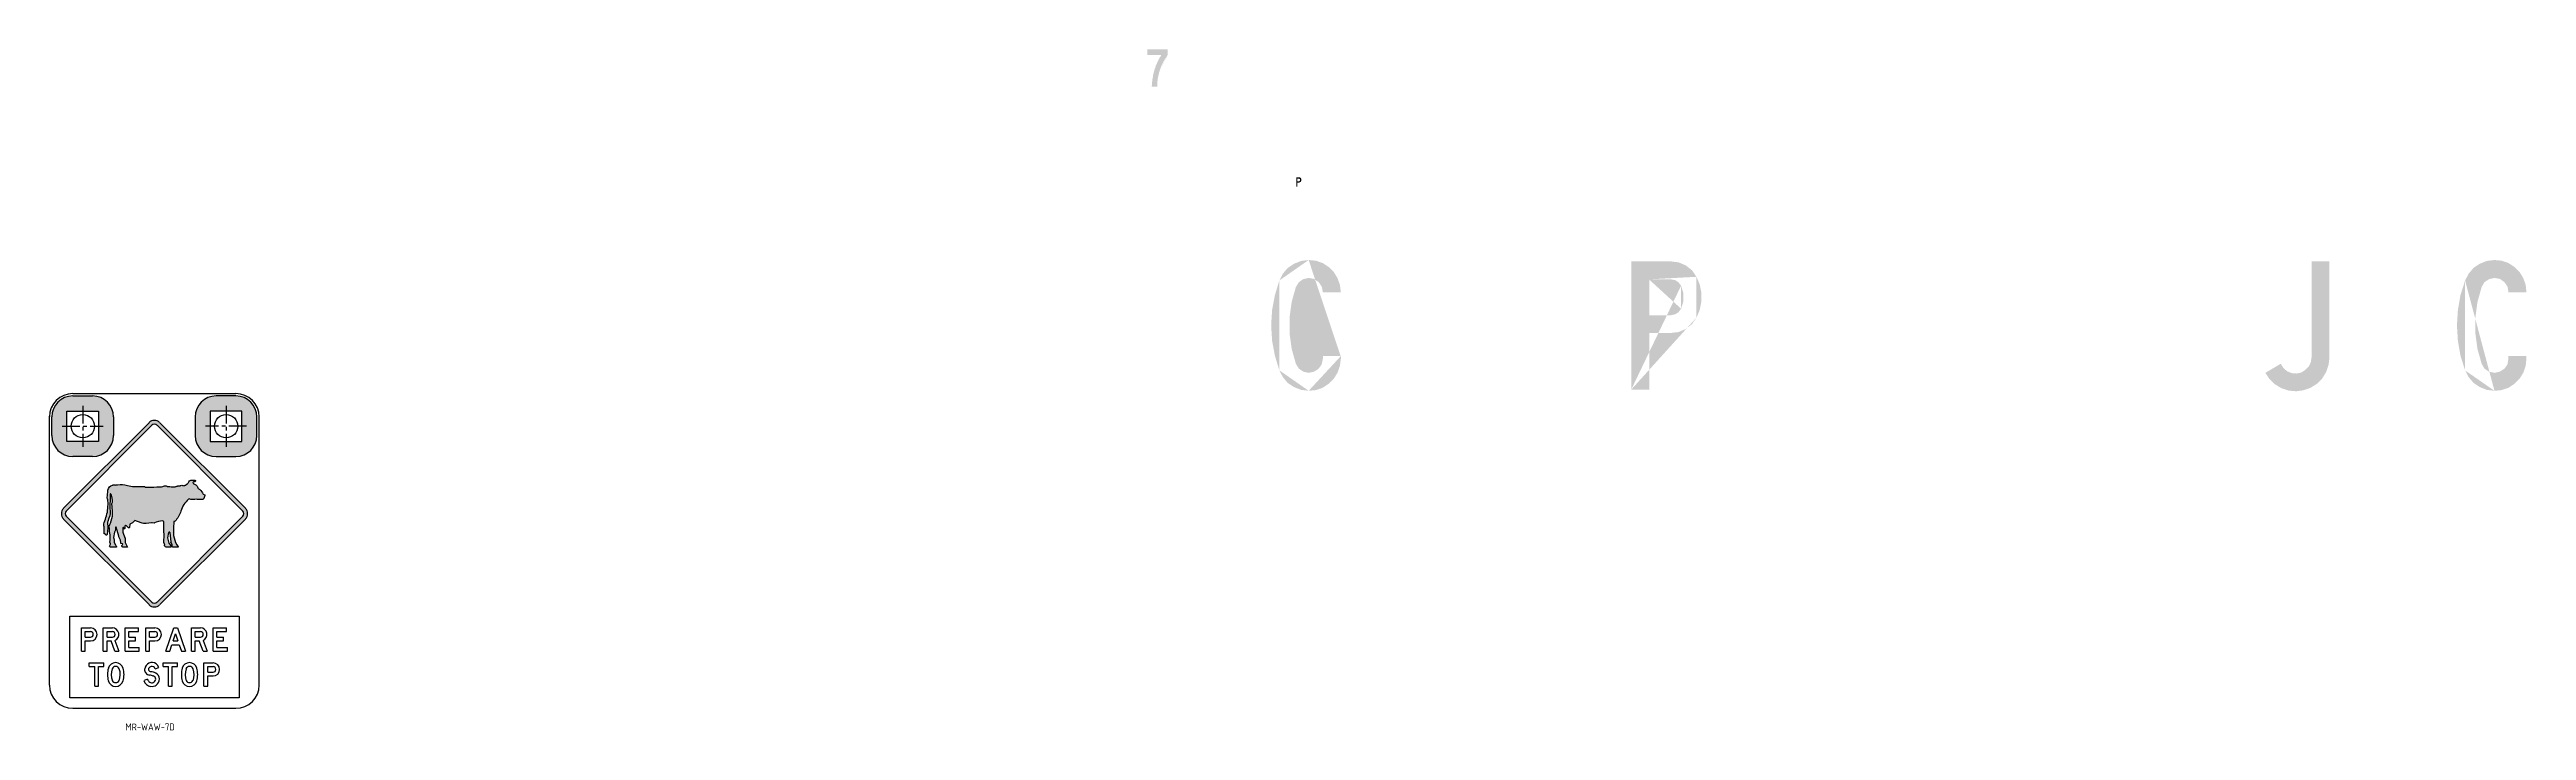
# Model space of a CAD drawing. Extents: x -300 to 1038, y -1303 to 235.
# Drawn here: x -300 to 763, y -57 to 235 of the extents above; entities that cross this region are included whole.
import ezdxf

# ---------------------------------------------------------------- set-up
doc = ezdxf.new("R2010")
doc.units = 0
doc.header["$LTSCALE"] = 6
doc.header["$MEASUREMENT"] = 0
doc.linetypes.add('CENTER', pattern=[2, 1.25, -0.25, 0.25, -0.25])
doc.linetypes.add('CENTERX2', pattern=[101.6, 63.5, -12.7, 12.7, -12.7])
for name, color, linetype in [('CENT25', 1, 'CENTER'), ('GREEN', 84, 'CONTINUOUS'), ('L25', 1, 'CONTINUOUS'), ('L35', 3, 'CONTINUOUS'), ('L50', 7, 'CONTINUOUS'), ('T25', 1, 'CONTINUOUS'), ('TBLK25', 1, 'CONTINUOUS')]:
    doc.layers.add(name, color=color, linetype=linetype)
doc.styles.add('ISO', font='iso.shx')

msp = doc.modelspace()

# ---------------------------------------------------------------- hatches: boundary and pattern name
at = {"layer": 'GREEN'}
h = msp.add_hatch(color=256, dxfattribs=at)
h.paths.add_polyline_path([(254.5, 101.9), (254.4, 101.9)], flags=16)
edge = h.paths.add_edge_path()
edge.add_line((246.8, 103.1), (254.5, 103.1))
edge.add_line((254.5, 103.1), (254.5, 101.9))
edge.add_line((254.1, 98.9), (254.5, 101.9))
edge.add_line((254.1, 98.9), (253.1, 96))
edge.add_line((253.1, 96), (251.5, 93.4))
edge.add_line((251.5, 93.4), (249.3, 91.2))
edge.add_line((249.3, 91.2), (246.7, 89.5))
edge.add_line((246.7, 89.5), (243.8, 88.5))
edge.add_line((243.8, 88.5), (240.7, 88.2))
edge.add_line((240.7, 88.2), (237.5, 88.6))
edge.add_line((237.5, 88.6), (234.4, 89.8))
edge.add_line((234.4, 89.8), (231.7, 91.6))
edge.add_line((231.7, 91.6), (229.6, 94.1))
edge.add_line((229.6, 94.1), (228.1, 97))
edge.add_line((228.1, 97), (226.2, 103.3))
edge.add_line((226.2, 103.3), (225, 109.7))
edge.add_line((225, 109.7), (224.6, 116.3))
edge.add_line((224.6, 116.3), (225, 122.8))
edge.add_line((225, 122.8), (226.2, 129.2))
edge.add_line((226.2, 129.2), (228.1, 135.5))
edge.add_line((228.1, 135.5), (229.6, 138.4))
edge.add_line((229.6, 138.4), (231.7, 140.9))
edge.add_line((231.7, 140.9), (234.4, 142.7))
edge.add_line((234.4, 142.7), (237.5, 143.9))
edge.add_line((237.5, 143.9), (240.7, 144.3))
edge.add_line((240.7, 144.3), (243.8, 144))
edge.add_line((243.8, 144), (246.7, 143))
edge.add_line((246.7, 143), (249.3, 141.3))
edge.add_line((249.3, 141.3), (251.5, 139.1))
edge.add_line((251.5, 139.1), (253.1, 136.5))
edge.add_line((253.1, 136.5), (254.1, 133.6))
edge.add_line((254.1, 133.6), (254.5, 130.5))
edge.add_line((254.5, 130.5), (246.8, 130.5))
edge.add_line((246.8, 130.5), (246.3, 132.9))
edge.add_line((246.3, 132.9), (245, 134.8))
edge.add_line((245, 134.8), (243, 136.2))
edge.add_line((243, 136.2), (240.7, 136.6))
edge.add_line((240.7, 136.6), (238.4, 136.1))
edge.add_line((238.4, 136.1), (236.5, 134.8))
edge.add_line((236.5, 134.8), (235.2, 132.7))
edge.add_line((235.2, 132.7), (233.4, 126.3))
edge.add_line((233.4, 126.3), (232.5, 119.6))
edge.add_line((232.5, 119.6), (232.5, 112.9))
edge.add_line((232.5, 112.9), (233.4, 106.2))
edge.add_line((233.4, 106.2), (235.2, 99.8))
edge.add_line((235.2, 99.8), (236.5, 97.7))
edge.add_line((236.5, 97.7), (238.4, 96.4))
edge.add_line((238.4, 96.4), (240.7, 95.9))
edge.add_line((240.7, 95.9), (243, 96.4))
edge.add_line((243, 96.4), (245, 97.7))
edge.add_line((245, 97.7), (246.3, 99.6))
edge.add_line((246.3, 99.6), (246.8, 101.9))
edge.add_line((246.8, 101.9), (246.8, 103.1))
edge = h.paths.add_edge_path(flags=16)
edge.add_line((254.5, 103.1), (254.4, 103.1))
edge.add_line((240.7, 144.3), (240.7, 144.3))
edge.add_line((228.1, 135.5), (228.1, 135.5))
edge.add_line((228.1, 97), (228.1, 97))
edge.add_line((240.7, 88.2), (240.7, 88.2))
h = msp.add_hatch(color=256, dxfattribs=at)
h.paths.add_polyline_path([(396.1, 136), (396.1, 136)], flags=16)
edge = h.paths.add_edge_path(flags=17)
edge.add_line((386.8, 120.6), (386.8, 136))
edge.add_line((386.8, 136), (396.1, 136))
edge.add_line((397.9, 135.7), (396.1, 136))
edge.add_line((397.9, 135.7), (399.4, 134.7))
edge.add_line((399.4, 134.7), (400.5, 133.3))
edge.add_line((400.5, 133.3), (401.5, 130))
edge.add_line((401.5, 130), (401.5, 126.6))
edge.add_line((401.5, 126.6), (400.5, 123.4))
edge.add_line((400.5, 123.4), (399.4, 121.9))
edge.add_line((399.4, 121.9), (397.9, 121))
edge.add_line((397.9, 121), (396.1, 120.6))
edge.add_line((396.1, 120.6), (386.8, 120.6))
h.paths.add_polyline_path([(396.1, 143.7), (396.1, 143.7)], flags=16)
edge = h.paths.add_edge_path()
edge.add_line((386.8, 88.7), (379.1, 88.7))
edge.add_line((379.1, 88.7), (379.1, 143.7))
edge.add_line((379.1, 143.7), (396.1, 143.7))
edge.add_line((399.4, 143.3), (396.1, 143.7))
edge.add_line((399.4, 143.3), (402.5, 142))
edge.add_line((402.5, 142), (405.2, 139.9))
edge.add_line((405.2, 139.9), (407.1, 137.1))
edge.add_line((407.1, 137.1), (408.5, 133.8))
edge.add_line((408.5, 133.8), (409.2, 130.2))
edge.add_line((409.2, 130.2), (409.2, 126.5))
edge.add_line((409.2, 126.5), (408.5, 122.9))
edge.add_line((408.5, 122.9), (407.1, 119.6))
edge.add_line((407.1, 119.6), (405.2, 116.8))
edge.add_line((405.2, 116.8), (402.5, 114.7))
edge.add_line((402.5, 114.7), (399.4, 113.4))
edge.add_line((399.4, 113.4), (396.1, 113))
edge.add_line((396.1, 113), (386.8, 113))
edge.add_line((386.8, 113), (386.8, 88.7))
edge = h.paths.add_edge_path()
edge.add_line((386.8, 136), (386.7, 136))
edge.add_line((400.5, 123.4), (400.5, 123.4))
edge.add_line((400.5, 133.3), (400.5, 133.3))
edge.add_line((379.1, 88.7), (379.1, 88.7))
edge.add_line((407.1, 119.6), (407.1, 119.6))
edge.add_line((407.1, 137.1), (407.1, 137.1))
h = msp.add_hatch(color=256, dxfattribs=at)
h.paths.add_polyline_path([(396.1, 136), (396.1, 136)], flags=16)
edge = h.paths.add_edge_path(flags=17)
edge.add_line((386.8, 120.6), (386.8, 136))
edge.add_line((386.8, 136), (396.1, 136))
edge.add_line((397.9, 135.7), (396.1, 136))
edge.add_line((397.9, 135.7), (399.4, 134.7))
edge.add_line((399.4, 134.7), (400.5, 133.3))
edge.add_line((400.5, 133.3), (401.5, 130))
edge.add_line((401.5, 130), (401.5, 126.6))
edge.add_line((401.5, 126.6), (400.5, 123.4))
edge.add_line((400.5, 123.4), (399.4, 121.9))
edge.add_line((399.4, 121.9), (397.9, 121))
edge.add_line((397.9, 121), (396.1, 120.6))
edge.add_line((396.1, 120.6), (386.8, 120.6))
h.paths.add_polyline_path([(396.1, 143.7), (396.1, 143.7)], flags=16)
edge = h.paths.add_edge_path()
edge.add_line((386.8, 88.7), (379.1, 88.7))
edge.add_line((379.1, 88.7), (379.1, 143.7))
edge.add_line((379.1, 143.7), (396.1, 143.7))
edge.add_line((399.4, 143.3), (396.1, 143.7))
edge.add_line((399.4, 143.3), (402.5, 142))
edge.add_line((402.5, 142), (405.2, 139.9))
edge.add_line((405.2, 139.9), (407.1, 137.1))
edge.add_line((407.1, 137.1), (408.5, 133.8))
edge.add_line((408.5, 133.8), (409.2, 130.2))
edge.add_line((409.2, 130.2), (409.2, 126.5))
edge.add_line((409.2, 126.5), (408.5, 122.9))
edge.add_line((408.5, 122.9), (407.1, 119.6))
edge.add_line((407.1, 119.6), (405.2, 116.8))
edge.add_line((405.2, 116.8), (402.5, 114.7))
edge.add_line((402.5, 114.7), (399.4, 113.4))
edge.add_line((399.4, 113.4), (396.1, 113))
edge.add_line((396.1, 113), (386.8, 113))
edge.add_line((386.8, 113), (386.8, 88.7))
edge = h.paths.add_edge_path()
edge.add_line((386.8, 136), (386.7, 136))
edge.add_line((400.5, 123.4), (400.5, 123.4))
edge.add_line((400.5, 133.3), (400.5, 133.3))
edge.add_line((379.1, 88.7), (379.1, 88.7))
edge.add_line((407.1, 119.6), (407.1, 119.6))
edge.add_line((407.1, 137.1), (407.1, 137.1))
h = msp.add_hatch(color=256, dxfattribs=at)
h.paths.add_polyline_path([(671, 102.5), (671, 102.5)], flags=16)
edge = h.paths.add_edge_path()
edge.add_line((671, 143.7), (671, 102.5))
edge.add_line((670.7, 100.5), (671, 102.5))
edge.add_line((670.7, 100.5), (669.8, 98.6))
edge.add_line((669.8, 98.6), (668.3, 97.1))
edge.add_line((668.3, 97.1), (666.5, 96))
edge.add_line((666.5, 96), (664.5, 95.6))
edge.add_line((664.5, 95.6), (662.4, 95.8))
edge.add_line((662.4, 95.8), (660.5, 96.6))
edge.add_line((660.5, 96.6), (658.9, 98))
edge.add_line((658.9, 98), (657.8, 99.8))
edge.add_line((657.8, 99.8), (651.2, 95.9))
edge.add_line((651.2, 95.9), (653, 93.2))
edge.add_line((653, 93.2), (655.3, 91))
edge.add_line((655.3, 91), (658.1, 89.3))
edge.add_line((658.1, 89.3), (661.1, 88.3))
edge.add_line((661.1, 88.3), (664.4, 88))
edge.add_line((664.4, 88), (667.5, 88.4))
edge.add_line((667.5, 88.4), (670.6, 89.5))
edge.add_line((670.6, 89.5), (673.3, 91.2))
edge.add_line((673.3, 91.2), (675.6, 93.5))
edge.add_line((675.6, 93.5), (677.3, 96.3))
edge.add_line((677.3, 96.3), (678.3, 99.3))
edge.add_line((678.3, 99.3), (678.7, 102.5))
edge.add_line((678.7, 102.5), (678.7, 143.7))
edge.add_line((678.7, 143.7), (671, 143.7))
edge = h.paths.add_edge_path(flags=16)
edge.add_line((678.7, 102.5), (678.7, 102.5))
edge.add_line((678.7, 102.5), (678.7, 102.5))
edge = h.paths.add_edge_path(flags=16)
edge.add_line((657.8, 99.8), (657.8, 99.8))
h = msp.add_hatch(color=256, dxfattribs=at)
h.paths.add_polyline_path([(763.2, 101.9), (763.2, 101.9)], flags=16)
edge = h.paths.add_edge_path()
edge.add_line((755.5, 103.1), (763.2, 103.1))
edge.add_line((763.2, 103.1), (763.2, 101.9))
edge.add_line((762.9, 98.9), (763.2, 101.9))
edge.add_line((762.9, 98.9), (761.9, 96))
edge.add_line((761.9, 96), (760.3, 93.4))
edge.add_line((760.3, 93.4), (758.1, 91.2))
edge.add_line((758.1, 91.2), (755.5, 89.5))
edge.add_line((755.5, 89.5), (752.6, 88.5))
edge.add_line((752.6, 88.5), (749.5, 88.2))
edge.add_line((749.5, 88.2), (746.2, 88.6))
edge.add_line((746.2, 88.6), (743.2, 89.8))
edge.add_line((743.2, 89.8), (740.5, 91.6))
edge.add_line((740.5, 91.6), (738.4, 94.1))
edge.add_line((738.4, 94.1), (736.9, 97))
edge.add_line((736.9, 97), (734.9, 103.3))
edge.add_line((734.9, 103.3), (733.8, 109.7))
edge.add_line((733.8, 109.7), (733.4, 116.3))
edge.add_line((733.4, 116.3), (733.8, 122.8))
edge.add_line((733.8, 122.8), (734.9, 129.2))
edge.add_line((734.9, 129.2), (736.9, 135.5))
edge.add_line((736.9, 135.5), (738.4, 138.4))
edge.add_line((738.4, 138.4), (740.5, 140.9))
edge.add_line((740.5, 140.9), (743.2, 142.7))
edge.add_line((743.2, 142.7), (746.2, 143.9))
edge.add_line((746.2, 143.9), (749.5, 144.3))
edge.add_line((749.5, 144.3), (752.6, 144))
edge.add_line((752.6, 144), (755.5, 143))
edge.add_line((755.5, 143), (758.1, 141.3))
edge.add_line((758.1, 141.3), (760.3, 139.1))
edge.add_line((760.3, 139.1), (761.9, 136.5))
edge.add_line((761.9, 136.5), (762.9, 133.6))
edge.add_line((762.9, 133.6), (763.2, 130.5))
edge.add_line((763.2, 130.5), (755.5, 130.5))
edge.add_line((755.5, 130.5), (755.1, 132.9))
edge.add_line((755.1, 132.9), (753.8, 134.8))
edge.add_line((753.8, 134.8), (751.8, 136.2))
edge.add_line((751.8, 136.2), (749.5, 136.6))
edge.add_line((749.5, 136.6), (747.2, 136.1))
edge.add_line((747.2, 136.1), (745.2, 134.8))
edge.add_line((745.2, 134.8), (744, 132.7))
edge.add_line((744, 132.7), (742.2, 126.3))
edge.add_line((742.2, 126.3), (741.3, 119.6))
edge.add_line((741.3, 119.6), (741.3, 112.9))
edge.add_line((741.3, 112.9), (742.2, 106.2))
edge.add_line((742.2, 106.2), (744, 99.8))
edge.add_line((744, 99.8), (745.2, 97.7))
edge.add_line((745.2, 97.7), (747.2, 96.4))
edge.add_line((747.2, 96.4), (749.5, 95.9))
edge.add_line((749.5, 95.9), (751.8, 96.4))
edge.add_line((751.8, 96.4), (753.8, 97.7))
edge.add_line((753.8, 97.7), (755.1, 99.6))
edge.add_line((755.1, 99.6), (755.5, 101.9))
edge.add_line((755.5, 101.9), (755.5, 103.1))
edge = h.paths.add_edge_path(flags=16)
edge.add_line((763.2, 103.1), (763.2, 103.1))
edge.add_line((749.5, 144.3), (749.5, 144.3))
edge.add_line((736.9, 135.5), (736.8, 135.5))
edge.add_line((736.9, 97), (736.8, 97))
edge.add_line((749.5, 88.2), (749.5, 88.2))
at = {"layer": 'L25', "linetype": 'Continuous'}
h = msp.add_hatch(color=256, dxfattribs=at)
h.paths.add_polyline_path([(-278.6, 79.5), (-278.6, 66.5), (-292.1, 66.5), (-292.1, 79.1), (-295.8, 83.4, 0.202459), (-298.6, 77), (-298.6, 72), (-298.6, 72), (-298.6, 71.4), (-298.6, 71.4), (-298.6, 69, 0.414214), (-289.6, 60), (-281.1, 60, 0.414214), (-272.1, 69), (-272.1, 77, 0.414214), (-281.1, 86), (-289.6, 86, 0.195371), (-295.8, 83.4), (-292.1, 79.1), (-292.1, 79.5)])
h.paths.add_polyline_path([(-217.1, 79.5), (-217.1, 79.1), (-212.2, 82.1, 0.245314), (-219.6, 86), (-228.1, 86, 0.414214), (-237.1, 77), (-237.1, 69, 0.414214), (-228.1, 60), (-219.6, 60, 0.414214), (-210.6, 69), (-210.6, 77, 0.15332), (-212.2, 82.1), (-217.1, 79.1), (-217.1, 66.5), (-230.6, 66.5), (-230.6, 79.5)])
at = {"layer": 'T25', "linetype": 'CENTERX2'}
msp.add_hatch(color=256, dxfattribs=at).paths.add_polyline_path([(-255.6, 46.9), (-256.1, 46.8), (-256.6, 46.8), (-257.5, 46.8), (-258.5, 46.9), (-258.8, 47.1), (-260.9, 47.1), (-261.9, 47.2), (-264, 47.2), (-266.1, 47.6), (-267.2, 47.9), (-268.2, 48), (-269.2, 48), (-270.4, 47.8), (-270.7, 47.8), (-271, 47.7), (-271.4, 47.8), (-271.6, 47.8), (-271.9, 47.8, 0.161091), (-272.4, 47.8, -0.055883), (-272.6, 47.7, 0.321306), (-274.5, 45.7), (-274.5, 45), (-274.8, 42.2, 0.075687), (-274.6, 41.5, -0.075977), (-274.5, 41, -0.075643), (-275.1, 34.6), (-275.1, 34.5, -0.025144), (-276.2, 31.7, 0.077077), (-276.3, 30.7, 0.002891), (-276.2, 29.8, -0.043617), (-276.2, 27.1, 0.358784), (-276, 26.8), (-275.6, 26.8), (-275.5, 26.5, 0.798333), (-274.9, 26.5), (-274.5, 29.4), (-274.7, 31.8), (-274.6, 32.1), (-274.1, 33.5), (-273.7, 34.6), (-273.6, 35.6), (-273.7, 38.7), (-273.7, 39.8), (-273.5, 40.8), (-273.6, 41.9), (-273.6, 43.9), (-273.4, 44), (-273.2, 43.9), (-273, 43.4), (-272.8, 42.8), (-272.7, 42.1), (-272.6, 41.1), (-272.6, 40.4), (-272.8, 39.9), (-272.6, 36.6), (-272.4, 34.5), (-273.4, 31.3), (-273.7, 30.8), (-273.9, 30.3, 0.181362), (-274.1, 29.6), (-274, 29.5), (-273.9, 29.1), (-273.9, 28.5), (-273.8, 27.9), (-273.7, 27.3), (-273.6, 26.3), (-273.6, 24.1), (-273.6, 23.8), (-273.7, 23.6), (-273.7, 23.4), (-273.7, 23.2), (-273.5, 23), (-273.3, 22.6), (-273.6, 22.1), (-273.6, 22.1), (-273.7, 21.9), (-273.8, 21.6), (-273.7, 21.4), (-273.6, 21.3), (-273.6, 21.2), (-273.5, 21.1), (-273.3, 21.1), (-271.5, 21.1), (-270.9, 21.1), (-270.9, 21.4), (-271, 21.5), (-271, 21.6), (-271.3, 22.1), (-271.8, 23.2), (-271.8, 23.8), (-271.9, 24.4), (-272, 24.7), (-272, 25), (-272.1, 25.2), (-271.7, 27.5), (-271.4, 28.2), (-271.3, 28.7), (-271.2, 29.8), (-271, 29.8), (-269.9, 25.9), (-269.8, 25.6), (-269.1, 24.2), (-269, 23.2), (-269, 23), (-269, 22.7), (-268.1, 22.5), (-268.2, 22.1), (-268.5, 21.8), (-268.5, 21.5), (-268.3, 21.2), (-268.2, 21.1), (-266.1, 21.1), (-266.4, 21.7), (-266.9, 22.6), (-267.1, 23.2), (-267.1, 25), (-268.1, 27.6), (-268.1, 29.3, -0.662322), (-267.8, 29.5, -0.120492), (-267.7, 29.3), (-267.7, 29.1, 0.872894), (-267.2, 29.3), (-267.3, 29.9, -0.081957), (-267.3, 30.1, -0.628809), (-266.6, 30.3), (-265.8, 29.4, 0.572327), (-265.3, 29.6), (-265.1, 31), (-264, 31.5), (-263, 32.5), (-260.3, 31.6, 0.106547), (-258.1, 31.3), (-255.7, 31.6), (-254.7, 31.4, 0.136635), (-254.6, 31.5, -0.085671), (-251.1, 32.4), (-250.7, 32.3), (-250.6, 32.1), (-250.5, 28.3), (-250.4, 26.2), (-250.5, 23.5), (-250.6, 23.3), (-250.6, 23.2), (-250.1, 22.1), (-250.2, 22), (-250.1, 21.6), (-249.9, 21.3), (-249.8, 21.2), (-249.6, 21.1), (-247.5, 21.1), (-247.7, 22), (-248.4, 22.8), (-249, 25.2), (-248.5, 27.4), (-248.2, 27.6), (-247.9, 27.4), (-247.4, 23.4), (-247.5, 23.3), (-247.5, 23.3), (-246.9, 22.1), (-247, 22), (-247, 21.7), (-247, 21.6), (-246.9, 21.3), (-246.6, 21.1), (-244.3, 21.1), (-244.4, 21.3), (-244.9, 22.1), (-245.5, 23.1), (-246.4, 26.2), (-246.4, 29.3), (-246.4, 29.4), (-246.3, 31.9, -0.6686), (-246.2, 32.1, 0.205461), (-245.7, 32.3, 0.112189), (-243.2, 36.6, -0.156649), (-239.8, 41.8, 0.140529), (-236.5, 41.7, 0.143141), (-234.9, 41.6, 0.079529), (-233.8, 41.6), (-233.5, 41.9, 0.092756), (-233.4, 42), (-232.9, 43.3, 0.376115), (-233, 43.6), (-233.6, 43.9, 0.10968), (-235.1, 45.8, -0.18901), (-236, 46.8, 0.123543), (-236.8, 47.8), (-237.9, 48.5, -0.627816), (-237.8, 49.1, -0.084968), (-237.3, 49.2, 0.804787), (-237.2, 49.9, 0.052938), (-237.5, 49.9, 0.025792), (-237.8, 49.9), (-239, 49.8, 0.285414), (-239.8, 49.2, -0.177775), (-240.5, 48.3), (-241.3, 47.7), (-241.8, 47.5), (-242.2, 47.6), (-242.5, 47.6), (-242.8, 47.7), (-243.3, 47.6), (-243.6, 47.5), (-243.8, 47.5), (-244, 47.5), (-244.1, 47.5), (-244.2, 47.4), (-244.4, 47.4), (-244.5, 47.4), (-244.8, 47.3), (-245.2, 47.2), (-245.4, 47.1), (-245.7, 47), (-246.1, 47), (-246.7, 47), (-247.4, 47), (-248, 47.1), (-248.7, 47.1), (-249.1, 47.2), (-249.3, 47.3), (-249.6, 47.4), (-249.8, 47.4), (-250.2, 47.4), (-250.7, 47.3), (-250.9, 47.2), (-251.6, 47), (-252.5, 47), (-253.6, 47), (-254.8, 46.9)])
at = {"layer": 'TBLK25', "linetype": 'CENTERX2'}
h = msp.add_hatch(color=256, dxfattribs=at)
h.paths.add_polyline_path([(175.7, 218.6), (175.7, 218.6)], flags=16)
edge = h.paths.add_edge_path()
edge.add_line((175.7, 219), (175.7, 218.6))
edge.add_line((173.4, 218.6), (175.7, 218.6))
edge.add_line((173.4, 218.6), (173.4, 219.1))
edge.add_line((173.4, 219.1), (173.5, 219.6))
edge.add_line((173.5, 219.6), (173.5, 220.1))
edge.add_line((173.5, 220.1), (173.5, 220.6))
edge.add_line((173.5, 220.6), (173.6, 221))
edge.add_line((173.6, 221), (173.6, 221.5))
edge.add_line((173.6, 221.5), (173.7, 222))
edge.add_line((173.7, 222), (173.8, 222.5))
edge.add_line((173.8, 222.5), (173.9, 223))
edge.add_line((173.9, 223), (173.9, 223.5))
edge.add_line((173.9, 223.5), (174, 224))
edge.add_line((174, 224), (174.2, 224.5))
edge.add_line((174.2, 224.5), (174.3, 224.9))
edge.add_line((174.3, 224.9), (174.4, 225.4))
edge.add_line((174.4, 225.4), (174.5, 225.9))
edge.add_line((174.5, 225.9), (174.7, 226.4))
edge.add_line((174.7, 226.4), (174.9, 226.8))
edge.add_line((174.9, 226.8), (175, 227.3))
edge.add_line((175, 227.3), (175.2, 227.8))
edge.add_line((175.2, 227.8), (175.4, 228.2))
edge.add_line((175.4, 228.2), (175.6, 228.7))
edge.add_line((175.6, 228.7), (175.8, 229.1))
edge.add_line((175.8, 229.1), (176, 229.6))
edge.add_line((176, 229.6), (176.2, 230))
edge.add_line((176.2, 230), (176.4, 230.5))
edge.add_line((176.4, 230.5), (176.7, 230.9))
edge.add_line((176.7, 230.9), (176.9, 231.3))
edge.add_line((176.9, 231.3), (177.2, 231.7))
edge.add_line((177.2, 231.7), (177.4, 232.2))
edge.add_line((177.4, 232.2), (171.4, 232.2))
edge.add_line((171.4, 232.2), (171.4, 234.6))
edge.add_line((171.4, 234.6), (180.2, 234.6))
edge.add_line((180.2, 234.6), (180.2, 232.2))
edge.add_line((180.2, 232.2), (179.9, 231.8))
edge.add_line((179.9, 231.8), (179.6, 231.4))
edge.add_line((179.6, 231.4), (179.4, 231))
edge.add_line((179.4, 231), (179.1, 230.6))
edge.add_line((179.1, 230.6), (178.9, 230.2))
edge.add_line((178.9, 230.2), (178.6, 229.8))
edge.add_line((178.6, 229.8), (178.4, 229.4))
edge.add_line((178.4, 229.4), (178.2, 229))
edge.add_line((178.2, 229), (178, 228.6))
edge.add_line((178, 228.6), (177.8, 228.1))
edge.add_line((177.8, 228.1), (177.6, 227.7))
edge.add_line((177.6, 227.7), (177.4, 227.3))
edge.add_line((177.4, 227.3), (177.2, 226.8))
edge.add_line((177.2, 226.8), (177.1, 226.4))
edge.add_line((177.1, 226.4), (176.9, 225.9))
edge.add_line((176.9, 225.9), (176.8, 225.5))
edge.add_line((176.8, 225.5), (176.6, 225.1))
edge.add_line((176.6, 225.1), (176.5, 224.6))
edge.add_line((176.5, 224.6), (176.4, 224.1))
edge.add_line((176.4, 224.1), (176.3, 223.7))
edge.add_line((176.3, 223.7), (176.2, 223.2))
edge.add_line((176.2, 223.2), (176.1, 222.8))
edge.add_line((176.1, 222.8), (176, 222.3))
edge.add_line((176, 222.3), (175.9, 221.8))
edge.add_line((175.9, 221.8), (175.9, 221.4))
edge.add_line((175.9, 221.4), (175.8, 220.9))
edge.add_line((175.8, 220.9), (175.8, 220.4))
edge.add_line((175.8, 220.4), (175.7, 220))
edge.add_line((175.7, 220), (175.7, 219.5))
edge.add_line((175.7, 219.5), (175.7, 219))
edge = h.paths.add_edge_path(flags=16)
edge.add_line((180.2, 232.2), (180.1, 232.2))
edge.add_line((173.4, 218.6), (173.4, 218.6))
h = msp.add_hatch(color=256, dxfattribs=at)
h.paths.add_polyline_path([(236.6, 179.2), (236.6, 179.2)], flags=0)
edge = h.paths.add_edge_path(flags=16)
edge.add_line((235.9, 178.1), (235.9, 179.2))
edge.add_line((235.9, 179.2), (236.6, 179.2))
edge.add_line((236.9, 179), (236.6, 179.2))
edge.add_line((236.9, 179), (237, 178.7))
edge.add_line((237, 178.7), (236.9, 178.3))
edge.add_line((236.9, 178.3), (236.6, 178.1))
edge.add_line((236.6, 178.1), (235.9, 178.1))
h.paths.add_polyline_path([(236.6, 179.8), (236.6, 179.8)], flags=16)
edge = h.paths.add_edge_path()
edge.add_line((235.9, 175.8), (235.4, 175.8))
edge.add_line((235.4, 175.8), (235.4, 179.8))
edge.add_line((235.4, 179.8), (236.6, 179.8))
edge.add_line((236.9, 179.7), (236.6, 179.8))
edge.add_line((236.9, 179.7), (237.2, 179.6))
edge.add_line((237.2, 179.6), (237.4, 179.4))
edge.add_line((237.4, 179.4), (237.6, 178.9))
edge.add_line((237.6, 178.9), (237.6, 178.5))
edge.add_line((237.6, 178.5), (237.4, 178))
edge.add_line((237.4, 178), (237.2, 177.8))
edge.add_line((237.2, 177.8), (236.9, 177.6))
edge.add_line((236.9, 177.6), (236.6, 177.5))
edge.add_line((236.6, 177.5), (235.9, 177.5))
edge.add_line((235.9, 177.5), (235.9, 175.8))
h = msp.add_hatch(color=256, dxfattribs=at)
h.paths.add_polyline_path([(-216.7, 36.6, -0.198872), (-216.2, 35.5), (-214.6, 35.5, 0.198872), (-215.5, 37.8), (-252.3, 74.5, 0.198872), (-254.6, 75.5), (-254.6, 73.9, -0.198872), (-253.4, 73.4)])
h.paths.add_polyline_path([(-255.7, 73.4, -0.198952), (-254.6, 73.9), (-254.6, 75.5, 0.198952), (-256.8, 74.5), (-293.6, 37.8, 0.198872), (-294.5, 35.5), (-292.9, 35.5, -0.198872), (-292.5, 36.6)])
h.paths.add_polyline_path([(-256.8, -3.5, 0.198952), (-254.6, -4.5), (-254.6, -2.9, -0.198952), (-255.7, -2.4), (-292.5, 34.4, -0.198952), (-292.9, 35.5), (-294.5, 35.5, 0.198952), (-293.6, 33.2)])
h.paths.add_polyline_path([(-253.4, -2.4, -0.198872), (-254.6, -2.9), (-254.6, -4.5, 0.198872), (-252.3, -3.5), (-215.5, 33.2, 0.198952), (-214.6, 35.5), (-216.2, 35.5, -0.198952), (-216.7, 34.4)])

# ---------------------------------------------------------------- linework, layer by layer
at = {"layer": 'CENT25'}
for p, q in [((-285.3, 81.7), (-285.3, 64.2)), ((-223.8, 81.7), (-223.8, 64.2)), ((-294.1, 73), (-276.6, 73)), ((-215.1, 73), (-232.6, 73))]:
    msp.add_line(p, q, dxfattribs=at)
at = {"layer": 'L35'}
for p, q in [((-289.6, 87), (-219.6, 87)), ((-289.6, 86), (-281.1, 86)), ((-219.6, 86), (-228.1, 86)), ((-299.6, -38), (-299.6, 77.3)), ((-298.6, 69), (-298.6, 77)), ((-292.1, 79.5), (-278.6, 79.5)), ((-292.1, 66.5), (-292.1, 79.5)), ((-278.6, 79.5), (-278.6, 66.5)), ((-272.1, 77), (-272.1, 69)), ((-237.1, 77), (-237.1, 69)), ((-217.1, 79.5), (-230.6, 79.5)), ((-230.6, 79.5), (-230.6, 66.5)), ((-217.1, 66.5), (-217.1, 79.5)), ((-210.6, 69), (-210.6, 77)), ((-209.6, -38), (-209.6, 77.3)), ((-298.6, 71.4), (-298.6, 72)), ((-278.6, 66.5), (-292.1, 66.5)), ((-230.6, 66.5), (-217.1, 66.5)), ((-210.6, 68.2), (-210.6, 68.9)), ((-281.1, 60), (-289.6, 60)), ((-228.1, 60), (-219.6, 60)), ((-290.9, -43.5), (-290.9, -8.5)), ((-290.9, -8.5), (-218.2, -8.5)), ((-218.2, -8.5), (-218.2, -43.5)), ((-285.9, -13.5), (-282, -13.5)), ((-285.9, -23.5), (-285.9, -13.5)), ((-284.3, -15.1), (-282, -15.1)), ((-284.3, -17.5), (-284.3, -15.1)), ((-284.3, -17.5), (-282, -17.5)), ((-284.3, -23.5), (-284.3, -19.1)), ((-284.3, -19.1), (-282, -19.1)), ((-276.5, -23.5), (-276.5, -13.5)), ((-276.5, -13.5), (-272.6, -13.5)), ((-274.9, -15.1), (-272.6, -15.1)), ((-274.9, -17.5), (-274.9, -15.1)), ((-274.9, -17.5), (-272.6, -17.5)), ((-274.9, -19.1), (-273.1, -19.1)), ((-274.9, -23.5), (-274.9, -19.1)), ((-271.5, -23.5), (-273.1, -19.1)), ((-271.5, -18.9), (-269.8, -23.5)), ((-267.1, -13.5), (-261.4, -13.5)), ((-267.1, -23.5), (-267.1, -13.5)), ((-265.6, -15.1), (-261.4, -15.1)), ((-265.6, -17.5), (-265.6, -15.1)), ((-265.6, -17.5), (-262.7, -17.5)), ((-265.6, -19.1), (-262.7, -19.1)), ((-265.6, -21.9), (-265.6, -19.1)), ((-262.7, -19.1), (-262.7, -17.5)), ((-261.4, -15.1), (-261.4, -13.5)), ((-258.3, -23.5), (-258.3, -13.5)), ((-258.3, -13.5), (-254.4, -13.5)), ((-256.7, -17.5), (-256.7, -15.1)), ((-256.7, -15.1), (-254.4, -15.1)), ((-256.7, -17.5), (-254.4, -17.5)), ((-256.7, -19.1), (-254.4, -19.1)), ((-256.7, -23.5), (-256.7, -19.1)), ((-249.7, -23.5), (-246.3, -13.5)), ((-248, -23.5), (-247.1, -20.7)), ((-247.1, -20.7), (-244, -20.7)), ((-246.5, -19.1), (-245.5, -16.1)), ((-246.5, -19.1), (-244.5, -19.1)), ((-246.3, -13.5), (-244.7, -13.5)), ((-245.5, -16.1), (-244.5, -19.1)), ((-245.5, -16.2), (-245.5, -16.1)), ((-244.7, -13.5), (-241.3, -23.5)), ((-244, -20.7), (-243, -23.5)), ((-238.7, -13.5), (-234.8, -13.5)), ((-238.7, -23.5), (-238.7, -13.5)), ((-237.1, -17.5), (-237.1, -15.1)), ((-237.1, -15.1), (-234.8, -15.1)), ((-237.1, -17.5), (-234.8, -17.5)), ((-237.1, -23.5), (-237.1, -19.1)), ((-237.1, -19.1), (-235.3, -19.1)), ((-233.7, -23.5), (-235.3, -19.1)), ((-233.7, -18.9), (-232, -23.5)), ((-229.3, -23.5), (-229.3, -13.5)), ((-229.3, -13.5), (-223.6, -13.5)), ((-227.8, -17.5), (-227.8, -15.1)), ((-227.8, -15.1), (-223.6, -15.1)), ((-227.8, -17.5), (-224.9, -17.5)), ((-227.8, -21.9), (-227.8, -19.1)), ((-227.8, -19.1), (-224.9, -19.1)), ((-224.9, -19.1), (-224.9, -17.5)), ((-223.6, -15.1), (-223.6, -13.5)), ((-285.9, -23.5), (-284.3, -23.5)), ((-282.5, -28.5), (-276.3, -28.5)), ((-282.5, -30.1), (-282.5, -28.5)), ((-282.5, -30.1), (-280.2, -30.1)), ((-280.2, -38.5), (-280.2, -30.1)), ((-278.6, -38.5), (-278.6, -30.1)), ((-278.6, -30.1), (-276.3, -30.1)), ((-276.5, -23.5), (-274.9, -23.5)), ((-276.3, -30.1), (-276.3, -28.5)), ((-271.5, -23.5), (-269.8, -23.5)), ((-267.1, -23.5), (-261.1, -23.5)), ((-265.6, -21.9), (-261.1, -21.9)), ((-261.1, -23.5), (-261.1, -21.9)), ((-258.3, -23.5), (-256.7, -23.5)), ((-254.2, -31), (-252.7, -30.5)), ((-250.8, -30.1), (-250.8, -28.5)), ((-250.8, -28.5), (-244.6, -28.5)), ((-250.8, -30.1), (-248.5, -30.1)), ((-249.7, -23.5), (-248, -23.5)), ((-248.5, -38.5), (-248.5, -30.1)), ((-246.9, -30.1), (-244.6, -30.1)), ((-246.9, -38.5), (-246.9, -30.1)), ((-244.6, -30.1), (-244.6, -28.5)), ((-243, -23.5), (-241.3, -23.5)), ((-238.7, -23.5), (-237.1, -23.5)), ((-233.7, -23.5), (-232, -23.5)), ((-233.3, -38.5), (-233.3, -28.5)), ((-233.3, -28.5), (-229.4, -28.5)), ((-231.7, -32.5), (-231.7, -30.1)), ((-231.7, -30.1), (-229.4, -30.1)), ((-229.3, -23.5), (-223.2, -23.5)), ((-227.8, -21.9), (-223.2, -21.9)), ((-223.2, -23.5), (-223.2, -21.9)), ((-280.2, -38.5), (-278.6, -38.5)), ((-257.5, -35.5), (-259, -36.1)), ((-248.5, -38.5), (-246.9, -38.5)), ((-233.3, -38.5), (-231.7, -38.5)), ((-231.7, -32.5), (-229.4, -32.5)), ((-231.7, -34.1), (-229.4, -34.1)), ((-231.7, -38.5), (-231.7, -34.1)), ((-218.2, -43.5), (-290.9, -43.5)), ((-289.6, -48), (-219.6, -48))]:
    msp.add_line(p, q, dxfattribs=at)
for centre in [(-285.3, 73), (-223.8, 73)]:
    msp.add_circle(centre, 5, dxfattribs=at)
for centre, radius, start, end in [((-289.6, 77), 10, 90, 180), ((-289.6, 77), 9, 90, 180), ((-281.1, 77), 9, 0, 90), ((-228.1, 77), 9, 90, 180), ((-219.6, 77), 10, 360, 90), ((-219.6, 77), 9, 0, 90), ((-289.6, 69), 9, 180, 270), ((-281.1, 69), 9, 270, 360), ((-228.1, 69), 9, 180, 270), ((-219.6, 69), 9, 270, 0), ((-282, -16.3), 2.8, 270, 90), ((-282, -16.3), 1.2, 270, 90), ((-272.6, -16.3), 2.8, 292.9613, 90), ((-272.6, -16.3), 1.2, 270, 90), ((-254.4, -16.3), 2.8, 270, 90), ((-254.4, -16.3), 1.2, 270, 90), ((-234.8, -16.3), 2.8, 292.9613, 90), ((-234.8, -16.3), 1.2, 270, 90), ((-264.1, -33.5), 10.6, 164.9986, 195.0713), ((-271.2, -31.7), 3.3, 16.9285, 163.2045), ((-265.3, -33.5), 7.78, 161.4667, 199.9118), ((-271.2, -31.7), 1.66, 23.0995, 156.6184), ((-277, -33.5), 7.77, 339.9586, 18.471), ((-278.1, -33.5), 10.5, 344.8006, 15.1749), ((-255.6, -31.5), 3.14, 56.4836, 172.904), ((-256.5, -31.4), 2.32, 172.695, 264.512), ((-256.3, -31.3), 0.854, 154.2696, 240.5697), ((-255.5, -31.7), 1.73, 106.1289, 153.2979), ((-255.6, -31.4), 1.39, 15.9079, 107.6885), ((-255.7, -31.4), 3.13, 17.3846, 54.0855), ((-232.4, -33.5), 10.6, 164.9986, 195.0713), ((-239.5, -31.7), 3.3, 16.9285, 163.2045), ((-233.6, -33.5), 7.78, 161.4667, 199.9118), ((-239.5, -31.7), 1.66, 23.0995, 156.6184), ((-245.3, -33.5), 7.77, 339.9586, 18.471), ((-246.5, -33.5), 10.5, 344.8006, 15.1749), ((-229.4, -31.3), 2.8, 270, 90), ((-229.4, -31.3), 1.2, 270, 90), ((-289.6, -38), 10, 180, 270), ((-271.2, -35.3), 3.3, 196.7131, 343.2869), ((-271.2, -35.3), 1.66, 208.4021, 331.2575), ((-255.7, -35.1), 3.53, 197.0311, 261.9783), ((-255.6, -35.1), 1.95, 192.9912, 286.4599), ((-255.8, -30.5), 1.75, 239.9199, 263.97), ((-343.3, -391.5), 368.1, 76.1263, 76.3862), ((-255.6, -35.2), 3.37, 261.1577, 302.8847), ((-256.7, -38.6), 6.31, 64.6944, 84.2012), ((-255.5, -35.5), 1.47, 286.5144, 72.0083), ((-255.5, -35.5), 3.05, 303.0493, 60.097), ((-239.5, -35.3), 3.3, 196.7131, 343.2869), ((-239.5, -35.3), 1.66, 208.4021, 331.2575), ((-219.6, -38), 10, 270, 0)]:
    msp.add_arc(centre, radius, start, end, dxfattribs=at)
at = {"layer": 'L50'}
msp.add_lwpolyline([(-274.6, 41.4, -0.077305), (-274.8, 42.2), (-274.5, 45), (-274.5, 45.6, -0.328594), (-272.5, 47.7, 0.047354), (-272.4, 47.8, -0.161091), (-271.9, 47.8), (-271.6, 47.8), (-271.4, 47.8), (-271.2, 47.7), (-270.9, 47.8), (-270.7, 47.8), (-270.4, 47.8), (-269.2, 48), (-268.2, 48), (-267.2, 47.9), (-266.1, 47.6), (-264, 47.2), (-261.9, 47.2), (-260.9, 47.1), (-258.8, 47.1), (-258.5, 46.9), (-257.5, 46.8), (-256.6, 46.8), (-256.1, 46.8), (-255.6, 46.9), (-254.8, 46.9), (-253.6, 47), (-252.5, 47), (-251.6, 47), (-250.9, 47.2), (-250.7, 47.3), (-250.2, 47.4), (-249.8, 47.4), (-249.6, 47.4), (-249.3, 47.3), (-249.1, 47.2), (-248.8, 47.2), (-248.5, 47.1), (-248, 47.1), (-247.4, 47), (-246.7, 47), (-246.2, 47), (-246, 47), (-245.7, 47), (-245.4, 47.1), (-245.2, 47.2), (-244.9, 47.3), (-244.7, 47.3), (-244.5, 47.4), (-244.4, 47.4), (-244.2, 47.4), (-244.1, 47.5), (-244, 47.5), (-243.8, 47.5), (-243.7, 47.5), (-243.6, 47.5), (-243.5, 47.5), (-243.5, 47.6), (-243.3, 47.6), (-242.8, 47.7), (-242.5, 47.6), (-242.2, 47.6), (-241.8, 47.5, 0.103713), (-241.7, 47.6), (-241.4, 47.7, 0.064211), (-241.3, 47.7), (-240.5, 48.3, 0.177775), (-239.8, 49.2, -0.285414), (-239, 49.8), (-237.8, 49.9, -0.01249), (-237.6, 49.9, -0.082834), (-237.2, 49.9, -0.854172), (-237.3, 49.2, 0.086322), (-237.8, 49.1, 0.591564), (-237.9, 48.5), (-236.8, 47.8, -0.141499), (-235.9, 46.6, 0.161317), (-235.1, 45.8, -0.10968), (-233.6, 43.9), (-233, 43.6, -0.414639), (-232.9, 43.3), (-233.4, 42, -0.092756), (-233.5, 41.9), (-233.8, 41.6, -0.079529), (-234.9, 41.6, -0.143141), (-236.5, 41.7, -0.134784), (-239.7, 41.8, 0.251968), (-239.9, 41.7, 0.153084), (-243.2, 36.6, -0.112189), (-245.7, 32.3, -0.214131), (-246.3, 32.1, 0.19845), (-246.3, 32), (-246.4, 29.4), (-246.4, 29.3), (-246.4, 26.2), (-245.5, 23.1), (-244.9, 22.1), (-244.4, 21.3), (-244.3, 21.1), (-246.6, 21.1), (-246.9, 21.3), (-246.9, 21.4), (-247, 21.6), (-247, 21.7), (-247, 21.9), (-247, 22), (-246.9, 22.1), (-247.4, 23.2), (-247.5, 23.2), (-247.5, 23.3), (-247.4, 23.4), (-247.8, 27.3), (-247.9, 27.4), (-248, 27.5), (-248.2, 27.6), (-248.5, 27.4), (-249, 25.2), (-248.4, 22.8), (-247.7, 22), (-247.5, 21.1), (-249.6, 21.1), (-249.8, 21.2), (-249.9, 21.3), (-250.1, 21.6), (-250.1, 21.6), (-250.2, 21.7), (-250.2, 21.8), (-250.2, 22), (-250.1, 22.1), (-250.5, 23.1), (-250.6, 23.2), (-250.6, 23.3), (-250.5, 23.5), (-250.4, 26.2), (-250.5, 28.3), (-250.6, 32.1), (-250.6, 32.2), (-250.8, 32.3), (-251.1, 32.4, 0.085671), (-254.6, 31.5, -0.136635), (-254.7, 31.4), (-255.6, 31.6, 0.054273), (-255.8, 31.6), (-258.1, 31.3, -0.106547), (-260.3, 31.6), (-263, 32.5), (-264, 31.5), (-265.1, 31), (-265.3, 29.6, -0.586538), (-265.8, 29.5), (-266.6, 30.3, 0.602283), (-267.3, 30.1, 0.052318), (-267.3, 30), (-267.2, 29.3, -0.872894), (-267.7, 29.1), (-267.7, 29.3, 0.120492), (-267.8, 29.5, 0.662322), (-268.1, 29.3), (-268.1, 27.6), (-267.2, 25.2), (-267.1, 25.1), (-267.1, 23.2), (-266.9, 22.6), (-266.4, 21.7), (-266.1, 21.1), (-268.2, 21.1), (-268.3, 21.2), (-268.4, 21.3), (-268.5, 21.5), (-268.5, 21.8), (-268.2, 22.1), (-268.1, 22.4), (-268.2, 22.5), (-269, 22.7), (-269, 23), (-269, 23.2), (-269.1, 24.2), (-269.8, 25.6), (-269.9, 25.9), (-271, 29.7), (-271.1, 29.8), (-271.1, 29.8), (-271.2, 29.7), (-271.3, 28.7), (-271.4, 28.2), (-271.7, 27.5), (-272.1, 25.3), (-272.1, 25.2), (-272, 25), (-272, 24.7), (-271.9, 24.4), (-271.8, 23.8), (-271.8, 23.2), (-271.3, 22.1), (-271, 21.6), (-271, 21.5), (-270.9, 21.4), (-270.9, 21.3), (-270.9, 21.1), (-271.5, 21.1), (-273.3, 21.1), (-273.5, 21.1), (-273.6, 21.2), (-273.6, 21.3), (-273.7, 21.4), (-273.8, 21.6), (-273.7, 21.9), (-273.6, 22.1), (-273.6, 22.1), (-273.4, 22.4), (-273.4, 22.6), (-273.5, 23), (-273.7, 23.2), (-273.7, 23.4), (-273.7, 23.6), (-273.6, 23.8), (-273.6, 24.1), (-273.6, 26.3), (-273.7, 27.3), (-273.8, 27.9), (-273.9, 28.5), (-273.9, 29.1), (-274, 29.5), (-274, 29.5), (-274.1, 29.6, -0.154934), (-274, 30.2), (-274, 30.3), (-273.9, 30.4), (-273.7, 30.8), (-273.5, 31.2), (-273.4, 31.4), (-272.5, 34.4), (-272.5, 34.7), (-272.6, 36.6), (-272.8, 39.9), (-272.6, 40.4), (-272.6, 41.1), (-272.7, 42.1), (-272.8, 42.8), (-273, 43.4), (-273.2, 43.8), (-273.3, 43.9), (-273.3, 43.9), (-273.3, 43.9), (-273.4, 44), (-273.4, 44), (-273.4, 44), (-273.5, 44), (-273.5, 43.9), (-273.5, 43.9), (-273.6, 43.8), (-273.6, 43.8), (-273.6, 43.7), (-273.6, 41.9), (-273.5, 40.8), (-273.7, 39.8), (-273.7, 38.7), (-273.6, 35.6), (-273.7, 34.6), (-274.1, 33.5), (-274.6, 32.1), (-274.7, 31.8), (-274.5, 29.4), (-274.9, 26.5, -0.807582), (-275.5, 26.5), (-275.5, 26.6, 0.308087), (-275.8, 26.8), (-276, 26.8, -0.358784), (-276.2, 27.1, 0.043617), (-276.2, 29.8, -0.002891), (-276.3, 30.7, -0.077077), (-276.2, 31.7, 0.025144), (-275.1, 34.5), (-275.1, 34.6), (-275.1, 34.6, 0.074827), (-274.5, 41, 0.075977), (-274.6, 41.5)], format="xyb", dxfattribs=at)
at = {"layer": 'TBLK25', "color": 1}
for p, q in [((-256.8, 74.5), (-293.6, 37.8)), ((-215.5, 37.8), (-252.3, 74.5)), ((-255.7, 73.4), (-292.5, 36.6)), ((-216.7, 36.6), (-253.4, 73.4)), ((-293.6, 33.2), (-256.8, -3.5)), ((-292.5, 34.4), (-255.7, -2.4)), ((-253.4, -2.4), (-216.7, 34.4)), ((-252.3, -3.5), (-215.5, 33.2))]:
    msp.add_line(p, q, dxfattribs=at)
for centre, radius, start, end in [((-254.6, 72.3), 3.2, 45, 135), ((-254.6, 72.3), 1.6, 45, 135), ((-291.3, 35.5), 3.2, 135, 225), ((-291.3, 35.5), 1.6, 135, 225), ((-217.8, 35.5), 1.6, 315, 45), ((-217.8, 35.5), 3.2, 315, 45), ((-254.6, -1.3), 3.2, 225, 315), ((-254.6, -1.3), 1.6, 225, 315)]:
    msp.add_arc(centre, radius, start, end, dxfattribs=at)

# ---------------------------------------------------------------- texts
at = {"layer": 'T25', "color": 3, "style": 'ISO'}
msp.add_text('MR-WAW-7D', height=3, dxfattribs=at).set_placement((-267, -57.5))

doc.saveas('drawing.dxf')
